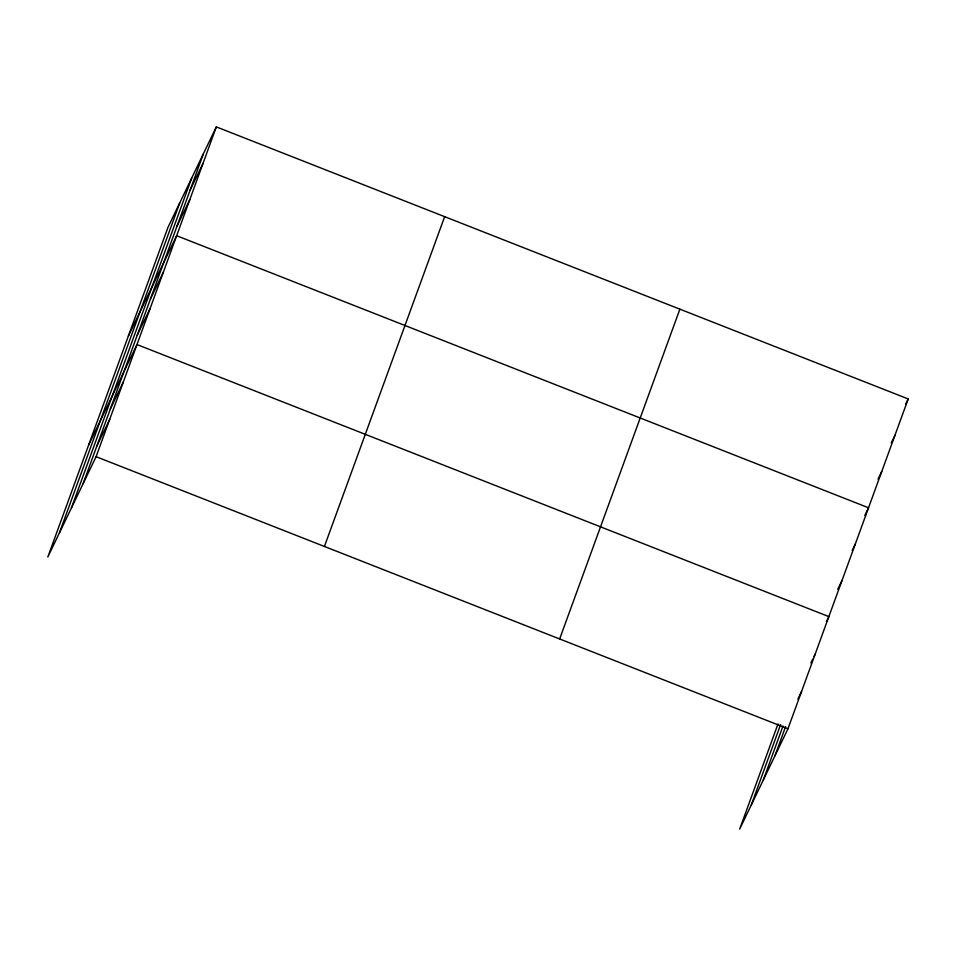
<?xml version="1.0" encoding="UTF-8"?>
<svg xmlns="http://www.w3.org/2000/svg" width="956" height="956" viewBox="0 0 956 956"><rect width="100%" height="100%" fill="white"/><g stroke="black" fill="none" stroke-linecap="round" stroke-linejoin="round"><path stroke-width="1.43" d="M59.451 532.827L179.68 203.031M71.461 507.875L191.69 178.079M83.124 483.664L203.353 153.856M216.331 126.885L168.029 227.253L47.8 557.049L96.102 456.681L216.331 126.885L908.2 398.951L787.971 728.747L739.669 829.115L778.017 723.907M324.419 546.462L444.648 216.665M559.654 638.967L679.883 309.17M751.32 804.904L780.598 724.612M763.33 779.953L783.012 725.963M774.981 755.73L785.581 726.656M190.125 190.136L203.114 163.153M176.896 226.417L189.886 199.434M128.355 336.082L176.657 235.714L868.526 507.779L864.81 515.487M150.451 298.965L163.428 271.994M137.222 335.245L150.212 308.274M88.681 444.922L136.983 344.554L828.852 616.62L826.378 621.759M110.37 408.905L123.36 381.922M96.747 446.285L109.737 419.302M905.726 404.089L908.2 398.951M891.267 442.939L894.971 435.231M878.038 479.207L881.755 471.499M852.202 550.489L855.297 544.06M837.743 589.326L842.069 580.34M810.891 662.986L812.743 659.138M813.986 656.569L815.217 654M797.89 699.075L801.594 691.367M96.102 456.681L787.971 728.747"/></g></svg>
